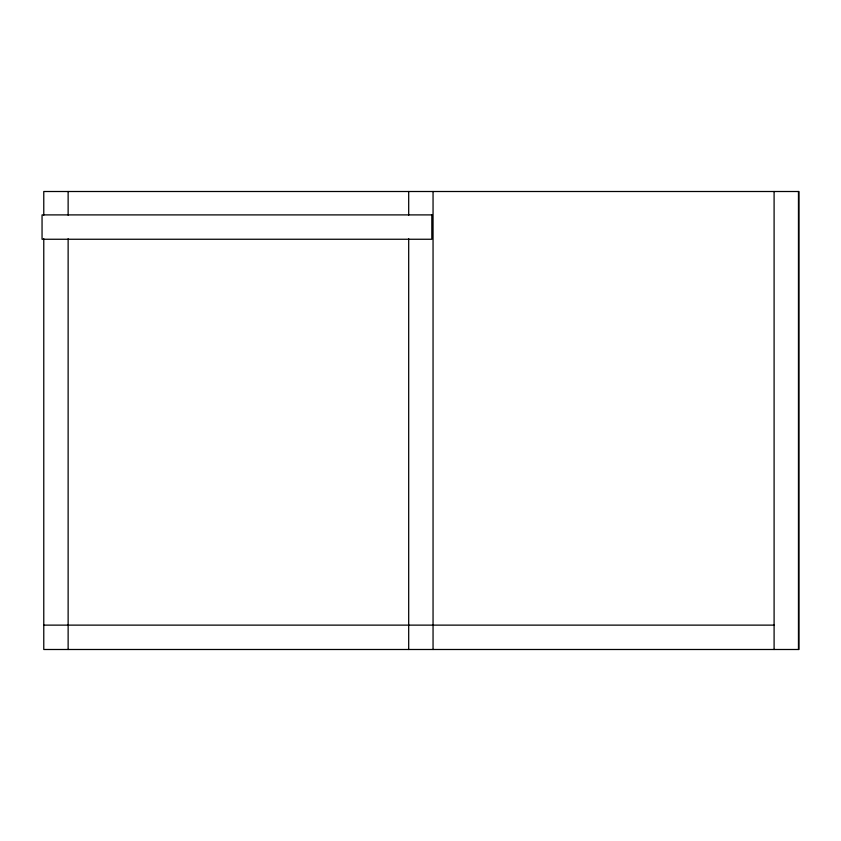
<?xml version="1.0" encoding="UTF-8"?>
<svg xmlns="http://www.w3.org/2000/svg" width="841" height="841" viewBox="0 0 841 841"><rect width="100%" height="100%" fill="white"/><g stroke="black" fill="none" stroke-linecap="round" stroke-linejoin="round"><path stroke-width="1.26" d="M43.774 625.126L774.098 625.126M798.466 191.506L798.466 649.494M774.098 191.506L774.098 649.494M433.052 191.506L433.052 649.494M408.694 191.506L408.694 215.128M408.694 238.749L408.694 649.494M68.132 191.506L68.132 215.128M68.132 238.749L68.132 649.494M43.774 215.128L43.774 191.506L798.95 191.506L798.95 649.494L43.774 649.494L43.774 238.749M431.822 214.897L42.05 214.897L42.05 239.254L431.822 239.254L431.822 214.897"/></g></svg>
